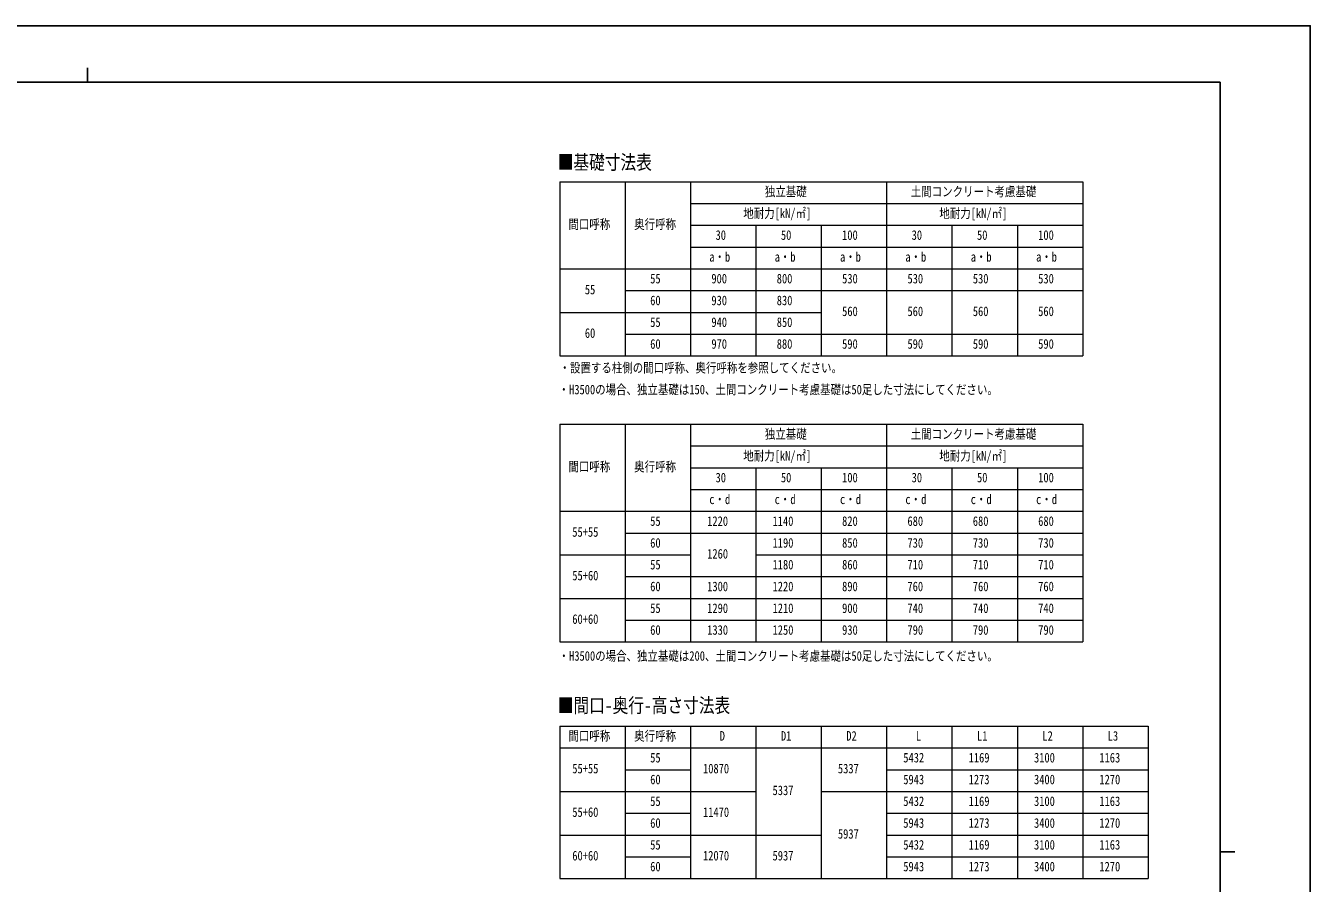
# Model space of a CAD drawing. Units: millimetres, scale not verified. Extents: x -16820 to 16820, y -11880 to 11880.
# Drawn here: x -869 to 16820, y 66 to 11880 of the extents above; entities that cross this region are included whole.
import ezdxf
from ezdxf.enums import TextEntityAlignment as Align

# ---------------------------------------------------------------- set-up
doc = ezdxf.new("R2010")
doc.units = ezdxf.units.MM
doc.header["$LTSCALE"] = 50
doc.layers.add('0-1_TABLE1', color=7, linetype='Continuous', lineweight=18)
doc.layers.add('0-2_USER1', color=3, linetype='Continuous')
doc.layers.add('0-7_YKK_ZWAK', color=7, linetype='Continuous')
doc.styles.add('ＭＳ ゴシック', font='')
doc.styles.get('ＭＳ ゴシック').set_extended_font_data('MS Gothic')

msp = doc.modelspace()

# ---------------------------------------------------------------- linework, layer by layer
at = {"layer": '0-1_TABLE1'}
for p, q in [((6486.08, 9730), (13686.08, 9730)), ((6486.08, 9730), (6486.08, 7330)), ((7386.08, 9730), (7386.08, 7330)), ((8286.08, 9730), (8286.08, 7330)), ((13686.08, 9730), (13686.08, 7330)), ((8286.08, 9430), (13686.08, 9430)), ((8286.08, 9130), (13686.08, 9130)), ((9186.08, 9130), (9186.08, 7330)), ((11886.08, 9130), (11886.08, 7330)), ((8286.08, 8830), (13686.08, 8830)), ((6486.08, 8530), (13686.08, 8530)), ((7386.08, 8230), (13686.08, 8230)), ((6486.08, 7930), (10086.08, 7930)), ((7386.08, 7630), (13686.08, 7630)), ((6486.08, 6390), (13686.08, 6390)), ((6486.08, 6390), (6486.08, 3390)), ((7386.08, 6390), (7386.08, 3390)), ((8286.08, 6390), (8286.08, 3390)), ((10986.08, 6390), (10986.08, 3390)), ((13686.08, 6390), (13686.08, 3390)), ((8286.08, 6090), (13686.08, 6090)), ((8286.08, 5790), (13686.08, 5790)), ((9186.08, 5790), (9186.08, 3390)), ((10086.08, 5790), (10086.08, 3390)), ((11886.08, 5790), (11886.08, 3390)), ((12786.08, 5790), (12786.08, 3390)), ((8286.08, 5490), (13686.08, 5490)), ((6486.08, 5190), (13686.08, 5190)), ((7386.08, 4890), (13686.08, 4890)), ((6486.08, 4590), (8286.08, 4590)), ((9186.08, 4590), (13686.08, 4590)), ((7386.08, 4290), (13686.08, 4290)), ((6486.08, 3990), (13686.08, 3990)), ((7386.08, 3690), (13686.08, 3690)), ((6486.08, 2231), (14586.08, 2231)), ((6486.08, 2231), (6486.08, 131)), ((7386.08, 2231), (7386.08, 131)), ((8286.08, 2231), (8286.08, 131)), ((9186.08, 2231), (9186.08, 131)), ((10086.08, 2231), (10086.08, 131)), ((10986.08, 2231), (10986.08, 131)), ((11886.08, 2231), (11886.08, 131)), ((12786.08, 2231), (12786.08, 131)), ((13686.08, 2231), (13686.08, 131)), ((14586.08, 2231), (14586.08, 131)), ((6486.08, 1931), (14586.08, 1931)), ((7386.08, 1631), (8286.08, 1631)), ((10986.08, 1631), (14586.08, 1631)), ((6486.08, 1331), (9186.08, 1331)), ((10086.08, 1331), (14586.08, 1331)), ((7386.08, 1031), (8286.08, 1031)), ((10986.08, 1031), (14586.08, 1031)), ((6486.08, 731), (10086.08, 731)), ((10986.08, 731), (14586.08, 731)), ((7386.08, 431), (8286.08, 431)), ((10986.08, 431), (14586.08, 431)), ((6486.08, 131), (14586.08, 131))]:
    msp.add_line(p, q, dxfattribs=at)
for points in [[(10986.08, 9730), (10986.08, 8530), (10986.08, 8230), (10986.08, 7330)], [(10086.08, 9130), (10086.08, 8530), (10086.08, 8230), (10086.08, 7330)], [(12786.08, 9130), (12786.08, 8530), (12786.08, 8230), (12786.08, 7330)], [(6486.08, 7330), (7386.08, 7330), (13686.08, 7330)], [(6486.08, 3390), (7386.08, 3390), (13686.08, 3390)]]:
    msp.add_lwpolyline(points, dxfattribs=at)
at = {"layer": '0-7_YKK_ZWAK'}
for p, q in [((-19.92, 11300), (-19.92, 11100)), ((15580.08, 11100), (-15619.92, 11100)), ((15580.08, 11100), (15580.08, -10100)), ((15580.08, 500), (15780.08, 500))]:
    msp.add_line(p, q, dxfattribs=at)
msp.add_lwpolyline([(-16820, -11880), (16820, -11880), (16820, 11880), (-16820, 11880)], close=True, dxfattribs=at)

# ---------------------------------------------------------------- texts
at = {"layer": '0-1_TABLE1', "style": 'ＭＳ ゴシック', "width": 0.8}
for s, p in [('独立基礎', (9309.68, 9490)), ('土間コンクリート考慮基礎', (11318.48, 9490)), ('地耐力[kN/㎡]', (9012.08, 9190)), ('地耐力[kN/㎡]', (11712.08, 9190)), ('間口呼称', (6604.88, 9040)), ('奥行呼称', (7509.68, 9040)), ('30', (8630.48, 8890)), ('50', (9530.48, 8890)), ('100', (10372.88, 8890)), ('30', (11330.48, 8890)), ('50', (12230.48, 8890)), ('100', (13072.88, 8890)), ('a・b', (8544.08, 8590)), ('a・b', (9444.08, 8590)), ('a・b', (10344.08, 8590)), ('a・b', (11244.08, 8590)), ('a・b', (12144.08, 8590)), ('a・b', (13044.08, 8590)), ('55', (7730.48, 8290)), ('900', (8572.88, 8290)), ('800', (9472.88, 8290)), ('530', (10372.88, 8290)), ('530', (11272.88, 8290)), ('530', (12172.88, 8290)), ('530', (13072.88, 8290)), ('55', (6830.48, 8140)), ('60', (7730.48, 7990)), ('930', (8572.88, 7990)), ('830', (9472.88, 7990)), ('560', (10372.88, 7840)), ('560', (11272.88, 7840)), ('560', (12172.88, 7840)), ('560', (13072.88, 7840)), ('55', (7730.48, 7690)), ('940', (8572.88, 7690)), ('850', (9472.88, 7690)), ('60', (6830.48, 7540)), ('60', (7730.48, 7390)), ('970', (8572.88, 7390)), ('880', (9472.88, 7390)), ('590', (10372.88, 7390)), ('590', (11272.88, 7390)), ('590', (12172.88, 7390)), ('590', (13072.88, 7390)), ('独立基礎', (9309.68, 6150)), ('土間コンクリート考慮基礎', (11318.48, 6150)), ('地耐力[kN/㎡]', (9012.08, 5850)), ('地耐力[kN/㎡]', (11712.08, 5850)), ('間口呼称', (6604.88, 5700)), ('奥行呼称', (7509.68, 5700)), ('30', (8630.48, 5550)), ('50', (9530.48, 5550)), ('100', (10372.88, 5550)), ('30', (11330.48, 5550)), ('50', (12230.48, 5550)), ('100', (13072.88, 5550)), ('c・d', (8544.08, 5250)), ('c・d', (9444.08, 5250)), ('c・d', (10344.08, 5250)), ('c・d', (11244.08, 5250)), ('c・d', (12144.08, 5250)), ('c・d', (13044.08, 5250)), ('55+55', (6657.68, 4800)), ('55', (7730.48, 4950)), ('1220', (8515.28, 4950)), ('1140', (9415.28, 4950)), ('820', (10372.88, 4950)), ('680', (11272.88, 4950)), ('680', (12172.88, 4950)), ('680', (13072.88, 4950)), ('60', (7730.48, 4650)), ('1190', (9415.28, 4650)), ('850', (10372.88, 4650)), ('730', (11272.88, 4650)), ('730', (12172.88, 4650)), ('730', (13072.88, 4650)), ('1260', (8515.28, 4500)), ('55', (7730.48, 4350)), ('1180', (9415.28, 4350)), ('860', (10372.88, 4350)), ('710', (11272.88, 4350)), ('710', (12172.88, 4350)), ('710', (13072.88, 4350)), ('55+60', (6657.68, 4200)), ('60', (7730.48, 4050)), ('1300', (8515.28, 4050)), ('1220', (9415.28, 4050)), ('890', (10372.88, 4050)), ('760', (11272.88, 4050)), ('760', (12172.88, 4050)), ('760', (13072.88, 4050)), ('55', (7730.48, 3750)), ('1290', (8515.28, 3750)), ('1210', (9415.28, 3750)), ('900', (10372.88, 3750)), ('740', (11272.88, 3750)), ('740', (12172.88, 3750)), ('740', (13072.88, 3750)), ('60+60', (6657.68, 3600)), ('60', (7730.48, 3450)), ('1330', (8515.28, 3450)), ('1250', (9415.28, 3450)), ('930', (10372.88, 3450)), ('790', (11272.88, 3450)), ('790', (12172.88, 3450)), ('790', (13072.88, 3450)), ('間口呼称', (6604.88, 1991)), ('奥行呼称', (7509.68, 1991)), ('D', (8688.08, 1991)), ('D1', (9530.48, 1991)), ('D2', (10430.48, 1991)), ('L', (11388.08, 1991)), ('L1', (12230.48, 1991)), ('L2', (13130.48, 1991)), ('L3', (14030.48, 1991)), ('55', (7730.48, 1691)), ('5432', (11215.28, 1691)), ('1169', (12115.28, 1691)), ('3100', (13015.28, 1691)), ('1163', (13915.28, 1691)), ('55+55', (6657.68, 1541)), ('10870', (8457.68, 1541)), ('5337', (10315.28, 1541)), ('60', (7730.48, 1391)), ('5943', (11215.28, 1391)), ('1273', (12115.28, 1391)), ('3400', (13015.28, 1391)), ('1270', (13915.28, 1391)), ('55', (7730.48, 1091)), ('5337', (9415.28, 1241)), ('5432', (11215.28, 1091)), ('1169', (12115.28, 1091)), ('3100', (13015.28, 1091)), ('1163', (13915.28, 1091)), ('55+60', (6657.68, 941)), ('11470', (8457.68, 941)), ('60', (7730.48, 791)), ('5943', (11215.28, 791)), ('1273', (12115.28, 791)), ('3400', (13015.28, 791)), ('1270', (13915.28, 791)), ('5937', (10315.28, 641)), ('55', (7730.48, 491)), ('5432', (11215.28, 491)), ('1169', (12115.28, 491)), ('3100', (13015.28, 491)), ('1163', (13915.28, 491)), ('60+60', (6657.68, 341)), ('60', (7730.48, 191)), ('12070', (8457.68, 341)), ('5937', (9415.28, 341)), ('5943', (11215.28, 191)), ('1273', (12115.28, 191)), ('3400', (13015.28, 191)), ('1270', (13915.28, 191))]:
    msp.add_text(s, height=132, dxfattribs=at).set_placement(p, align=Align.BOTTOM_LEFT)
at = {"layer": '0-2_USER1', "style": 'ＭＳ ゴシック', "width": 0.8}
for s, height, p in [('■基礎寸法表', 197.9, (6457.28, 9841.05)), ('・設置する柱側の間口呼称、奥行呼称を参照してください。', 132, (6481.81, 7062.66)), ('・H3500の場合、独立基礎は150、土間コンクリート考慮基礎は50足した寸法にしてください。', 132, (6469.58, 6762.15)), ('・H3500の場合、独立基礎は200、土間コンクリート考慮基礎は50足した寸法にしてください。', 132, (6469.58, 3092.38)), ('■間口-奥行-高さ寸法表', 197.9, (6457.28, 2357.76))]:
    msp.add_text(s, height=height, dxfattribs=at).set_placement(p, align=Align.BOTTOM_LEFT)

doc.saveas('drawing.dxf')
